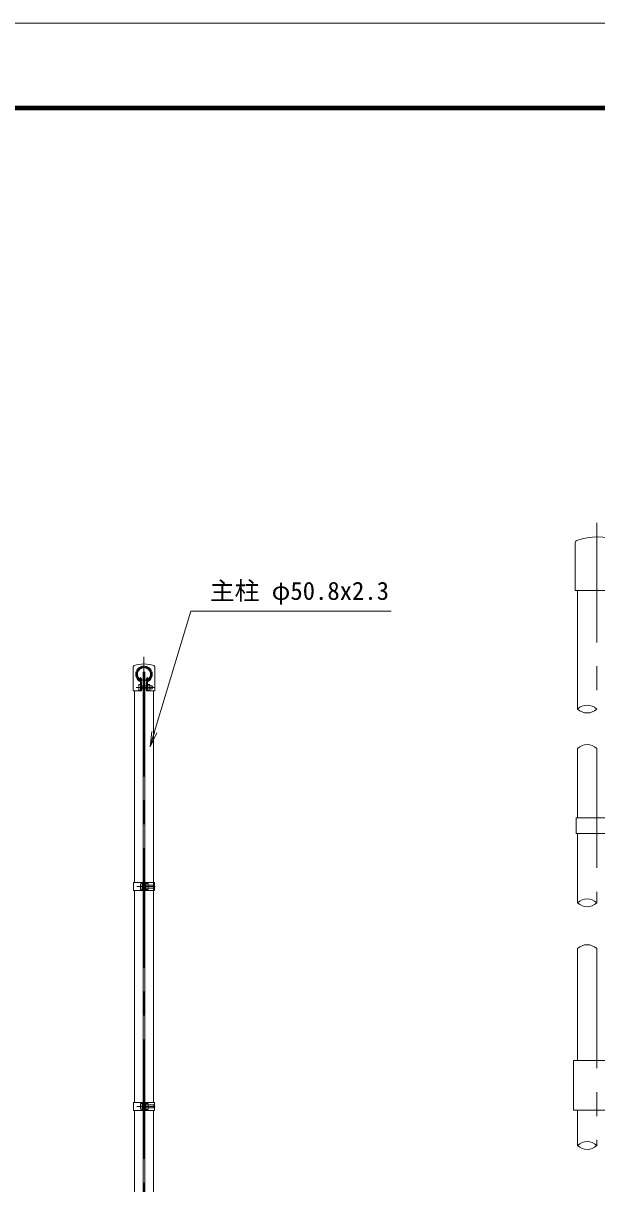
# Model space of a CAD drawing. Units: millimetres, scale not verified. Extents: x -4200 to 4200, y -2970 to 2970.
# Drawn here: x -364 to 1158, y -113 to 2970 of the extents above; entities that cross this region are included whole.
import ezdxf
from ezdxf.enums import TextEntityAlignment as Align

# ---------------------------------------------------------------- set-up
doc = ezdxf.new("R2010")
doc.units = ezdxf.units.MM
doc.header["$LTSCALE"] = 10
doc.linetypes.add('USER1', pattern=[50.8, 31.75, -6.35, 6.35, -6.35])
for name, color, linetype, lineweight in [('0-0_D-TTL', 7, 'Continuous', 18), ('0-1_D-BMK', 2, 'USER1', 13), ('0-2_D-STR1', 1, 'Continuous', 18), ('0-3_D-STR-DIM', 7, 'Continuous', 13), ('0-4_0', 7, 'Continuous', 18), ('0-9_D-STR3', 3, 'Continuous', 13), ('0-A_D-STR-TXT', 7, 'Continuous', 13)]:
    doc.layers.add(name, color=color, linetype=linetype, lineweight=lineweight)
doc.styles.add('ＭＳ ゴシック', font='')
doc.styles.get('ＭＳ ゴシック').set_extended_font_data('MS Gothic')

# ---------------------------------------------------------------- blocks, each defined once
blk = doc.blocks.new('_Open')
at = {"layer": '0-4_0'}
blk.add_line((-10, 1.667), (0, 0), dxfattribs=at)
blk.add_lwpolyline([(-10, -1.667), (0, 0), (-10, 0)], dxfattribs=at)

msp = doc.modelspace()

# ---------------------------------------------------------------- linework, layer by layer
at = {"layer": '0-0_D-TTL', "color": 2}
msp.add_lwpolyline([(-4200, 2969.89), (4200, 2969.89), (4200, -2970.11), (-4200, -2970.11)], close=True, dxfattribs=at)
at = {"layer": '0-0_D-TTL'}
for points in [[(-3930, 2749.89), (3930, 2749.89), (3930, -2750.11), (-3930, -2750.11)], [(-3927.5, 2747.39), (3927.5, 2747.39), (3927.5, -2747.61), (-3927.5, -2747.61)], [(-3925, 2744.89), (3925, 2744.89), (3925, -2745.11), (-3925, -2745.11)], [(-3922.5, 2742.39), (3922.5, 2742.39), (3922.5, -2742.61), (-3922.5, -2742.61)], [(-3920, 2739.89), (3920, 2739.89), (3920, -2740.11), (-3920, -2740.11)]]:
    msp.add_lwpolyline(points, close=True, dxfattribs=at)
at = {"layer": '0-1_D-BMK'}
for p, q in [((1157.91, 1642.94), (1157.91, 1148.38)), ((-43.67, 1286.95), (-43.67, -870.11)), ((-64, 1205.9), (-15.12, 1205.9)), ((1157.91, 1043.83), (1157.91, 633.83)), ((-62.95, 676.89), (-14.07, 676.89)), ((1157.91, 511.99), (1157.91, -11.09)), ((-62.95, 92.89), (-14.07, 92.89))]:
    msp.add_line(p, q, dxfattribs=at)
at = {"layer": '0-2_D-STR1'}
for p, q in [((1107.11, 1462.81), (1107.11, 1148.38)), ((-53.85, 1231.64), (-52.47, 1232.44)), ((-50.35, 1225.56), (-53.85, 1231.64)), ((-48.96, 1226.36), (-52.47, 1232.44)), ((-38.39, 1226.36), (-34.88, 1232.44)), ((-37, 1225.56), (-33.49, 1231.64)), ((-33.49, 1231.64), (-34.88, 1232.44)), ((-69.07, 1196.89), (-69.07, 687.39)), ((-18.27, 1196.89), (-18.27, 687.39)), ((1107.11, 1043.83), (1107.11, 859.81)), ((1107.11, 817.81), (1107.11, 633.83)), ((-69.07, 666.39), (-69.07, 103.39)), ((-18.27, 666.39), (-18.27, 103.39)), ((1107.11, 511.99), (1107.11, 214.81)), ((-69.07, 82.39), (-69.07, -427.11)), ((-18.27, 82.39), (-18.27, -427.11)), ((1107.11, 82.81), (1107.11, -11.09))]:
    msp.add_line(p, q, dxfattribs=at)
for centre, radius, start, end in [((-43.67, 1240.89), 19.05, 294.32478, 245.67522), ((-43.67, 1240.89), 17.45, 294.32478, 245.67522), ((-50.69, 1225.36), 2, 245.67522, 30), ((-50.69, 1225.36), 0.401, 245.67522, 30), ((-36.65, 1225.36), 2, 150, 294.32478), ((-36.65, 1225.36), 0.401, 150, 294.32478)]:
    msp.add_arc(centre, radius, start, end, dxfattribs=at)
at = {"layer": '0-3_D-STR-DIM'}
for centre, start, end in [((1132.51, 1122.82), 45.18146, 134.81854), ((1132.51, 1173.95), 225.18146, 314.81854), ((1132.51, 1018.26), 45.18146, 134.81854), ((1132.51, 608.26), 45.18146, 134.81854), ((1132.51, 659.39), 225.18146, 314.81854), ((1132.51, 486.42), 45.18146, 134.81854), ((1132.51, -36.65), 45.18146, 134.81854), ((1132.51, 14.48), 225.18146, 314.81854)]:
    msp.add_arc(centre, 36.03, start, end, dxfattribs=at)
at = {"layer": '0-4_0'}
msp.add_line((-18.27, 687.39), (-18.27, 664.13), dxfattribs=at)
at = {"layer": '0-9_D-STR3'}
for p, q in [((1100.81, 1462.81), (1100.81, 1590.2)), ((1100.81, 1462.81), (1215.01, 1462.81)), ((-45.92, 1245.89), (-41.42, 1245.89)), ((-45.92, 1245.89), (-45.92, -461.11)), ((-41.42, 1245.89), (-41.42, -461.11)), ((-15.12, 1260.58), (-15.12, 1196.89)), ((-57.77, 1199.4), (-57.77, 1212.4)), ((-52.97, 1219.72), (-52.97, 1196.89)), ((-50.67, 1219.72), (-50.67, 1196.89)), ((-48.97, 1211.22), (-50.67, 1211.22)), ((-48.97, 1200.58), (-48.97, 1211.22)), ((-48.97, 1209.9), (-45.92, 1209.9)), ((-41.42, 1209.9), (-36.67, 1209.9)), ((-36.67, 1219.72), (-36.67, 1196.89)), ((-34.37, 1219.72), (-34.37, 1196.89)), ((-28.87, 1214), (-34.37, 1214)), ((-28.87, 1209.95), (-34.37, 1209.95)), ((-27.87, 1199.99), (-27.87, 1211.94)), ((-27.87, 1209.9), (-21.97, 1209.9)), ((-21.97, 1201.9), (-21.97, 1209.9)), ((-48.97, 1200.58), (-50.67, 1200.58)), ((-48.97, 1201.9), (-45.92, 1201.9)), ((-41.42, 1201.9), (-36.67, 1201.9)), ((-36.67, 1196.89), (-15.12, 1196.89)), ((-28.87, 1201.85), (-34.37, 1201.85)), ((-28.87, 1197.8), (-34.37, 1197.8)), ((-27.87, 1201.9), (-21.97, 1201.9)), ((1102.91, 859.81), (1312.31, 859.81)), ((1102.91, 817.81), (1102.91, 859.81)), ((1102.91, 817.81), (1312.31, 817.81)), ((-71.37, 687.39), (-45.92, 687.39)), ((-53.02, 683.39), (-53.02, 670.39)), ((-48.22, 687.39), (-48.22, 666.39)), ((-48.22, 684.89), (-48.22, 668.89)), ((-48.22, 683.09), (-48.22, 670.69)), ((-41.42, 687.39), (-15.97, 687.39)), ((-39.12, 687.39), (-39.12, 666.39)), ((-33.62, 684.99), (-39.12, 684.99)), ((-39.12, 684.99), (-39.12, 668.79)), ((-39.12, 683.09), (-39.12, 670.69)), ((-33.62, 680.94), (-39.12, 680.94)), ((-32.62, 682.81), (-32.62, 670.85)), ((-32.62, 680.89), (-17.22, 680.89)), ((-17.22, 680.89), (-17.22, 672.89)), ((-15.97, 687.39), (-15.97, 666.39)), ((-41.42, 666.39), (-15.97, 666.39)), ((-33.62, 672.84), (-39.12, 672.84)), ((-33.62, 668.79), (-39.12, 668.79)), ((-32.62, 672.89), (-17.22, 672.89)), ((1096.01, 214.81), (1267.91, 214.81)), ((1096.01, 82.81), (1096.01, 214.81)), ((-71.37, 103.39), (-45.92, 103.39)), ((-53.02, 99.39), (-53.02, 86.39)), ((-48.22, 103.39), (-48.22, 82.39)), ((-48.22, 100.89), (-48.22, 84.89)), ((-48.22, 99.09), (-48.22, 86.69)), ((-41.42, 103.39), (-15.97, 103.39)), ((-39.12, 103.39), (-39.12, 82.39)), ((-33.62, 100.99), (-39.12, 100.99)), ((-39.12, 100.99), (-39.12, 84.79)), ((-39.12, 99.09), (-39.12, 86.69)), ((-33.62, 96.94), (-39.12, 96.94)), ((-32.62, 98.81), (-32.62, 86.85)), ((-32.62, 96.89), (-17.22, 96.89)), ((-17.22, 96.89), (-17.22, 88.89)), ((-15.97, 103.39), (-15.97, 82.39)), ((-41.42, 82.39), (-15.97, 82.39)), ((-33.62, 88.84), (-39.12, 88.84)), ((-33.62, 84.79), (-39.12, 84.79)), ((-32.62, 88.89), (-17.22, 88.89)), ((1317.91, 82.81), (1096.01, 82.81))]:
    msp.add_line(p, q, dxfattribs=at)
for points in [[(-72.22, 1260.59), (-72.22, 1196.89), (-50.67, 1196.89)], [(-71.37, 687.39), (-71.37, 666.39), (-45.92, 666.39)], [(-71.37, 103.39), (-71.37, 82.39), (-45.92, 82.39)]]:
    msp.add_lwpolyline(points, dxfattribs=at)
for centre, radius, start, end in [((1157.91, 1445.35), 160, 69.0916, 109.22051), ((1107.41, 1590.2), 6.6, 109.22051, 180), ((-43.68, 1188.16), 80, 70.77586, 109.21688), ((-68.92, 1260.59), 3.3, 109.21688, 180), ((-43.67, 1240.89), 22, 298.0884, 241.9116), ((-43.67, 1240.89), 19.7, 298.0884, 241.9116), ((-18.42, 1260.58), 3.3, 0, 70.77586), ((-54.97, 1219.72), 2, 0, 61.9116), ((-54.97, 1219.72), 4.3, 0, 61.9116), ((-32.37, 1219.72), 4.3, 118.0884, 180), ((-32.37, 1219.72), 2, 118.0884, 180), ((-30.42, 1211.98), 2.55, 307.42505, 52.57495), ((-36.57, 1205.9), 8.7, 332.26063, 27.73937), ((-29.47, 1205.9), 8.5, 331.92751, 28.07249), ((-30.41, 1199.83), 2.54, 307.21089, 52.78911), ((-35.16, 682.97), 2.54, 307.21089, 52.78911), ((-41.32, 676.89), 8.7, 332.26063, 27.73937), ((-24.72, 676.89), 8.5, 331.92751, 28.07249), ((-35.17, 670.82), 2.55, 307.42505, 52.57495), ((-35.16, 98.97), 2.54, 307.21089, 52.78911), ((-41.32, 92.89), 8.7, 332.26063, 27.73937), ((-24.72, 92.89), 8.5, 331.92751, 28.07249), ((-35.17, 86.82), 2.55, 307.42505, 52.57495)]:
    msp.add_arc(centre, radius, start, end, dxfattribs=at)
for centre, start_param, end_param in [((-52.97, 1212.4), 1.5707963, 3.1415927), ((-52.97, 1199.4), 3.1415927, 4.712389), ((-48.22, 683.39), 1.5707963, 3.1415927), ((-48.22, 670.39), 3.1415927, 4.712389), ((-48.22, 99.39), 1.5707963, 3.1415927), ((-48.22, 86.39), 3.1415927, 4.712389)]:
    msp.add_ellipse(centre, major_axis=(4.8, 0), ratio=0.3125, start_param=start_param, end_param=end_param, dxfattribs=at)
at = {"layer": '0-A_D-STR-TXT'}
msp.add_lwpolyline([(611.94, 1407.89), (80.28, 1407.89), (-27, 1050.28)], dxfattribs=at)

# ---------------------------------------------------------------- block references
at = {"layer": '0-A_D-STR-TXT', "xscale": 4, "yscale": 4, "rotation": 253.30154}
msp.add_blockref('_Open', (-27.58, 1048.36), dxfattribs=at)

# ---------------------------------------------------------------- texts
at = {"layer": '0-A_D-STR-TXT', "style": 'ＭＳ ゴシック'}
msp.add_text('主柱 φ50.8x2.3', height=48.09, dxfattribs=at).set_placement((131.2, 1423.9), align=Align.BOTTOM_LEFT)

doc.saveas('drawing.dxf')
